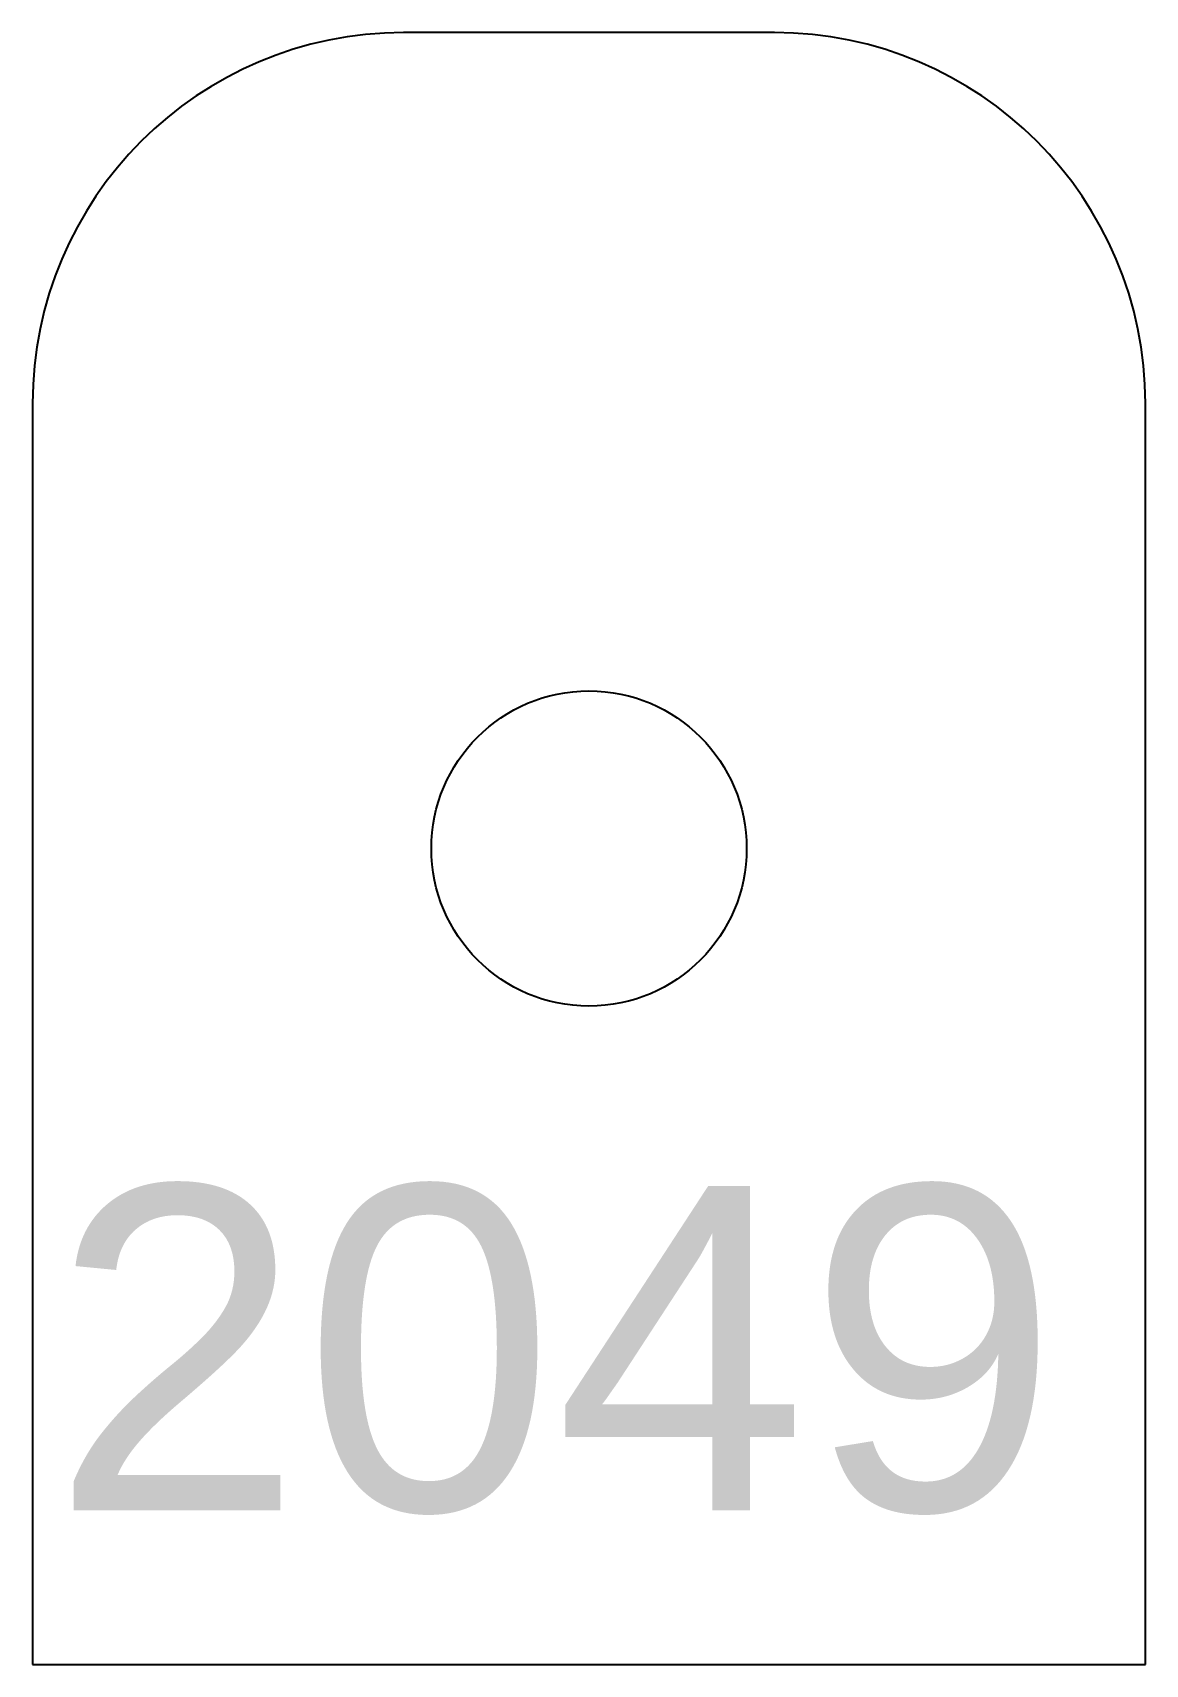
# Model space of a CAD drawing. Header units: millimetres. Extents: x 2628.1 to 2658.1, y 1804.5 to 1848.5.
import ezdxf

# ---------------------------------------------------------------- set-up
doc = ezdxf.new("R2010")
doc.units = ezdxf.units.MM
doc.layers.add('Gravír', color=1, linetype='Continuous')
doc.styles.get("Standard").update_dxf_attribs({"font": 'arial.ttf'})

msp = doc.modelspace()

# ---------------------------------------------------------------- linework, layer by layer
at = {"color": 7, "linetype": 'Continuous', "lineweight": 25}
for p, q in [((2648.126, 1848.484), (2638.126, 1848.484)), ((2628.126, 1838.484), (2628.126, 1804.484)), ((2658.126, 1804.484), (2658.126, 1838.484)), ((2628.126, 1804.484), (2658.126, 1804.484))]:
    msp.add_line(p, q, dxfattribs=at)
msp.add_circle((2643.126, 1826.484), 4.25, dxfattribs=at)
for centre, start, end in [((2638.126, 1838.484), 90, 180), ((2648.126, 1838.484), 0, 90)]:
    msp.add_arc(centre, 10, start, end, dxfattribs=at)

# ---------------------------------------------------------------- texts
at = {"layer": 'Gravír'}
msp.add_text('2049', height=8.748, dxfattribs=at).set_placement((2628.619, 1808.637))

doc.saveas('drawing.dxf')
